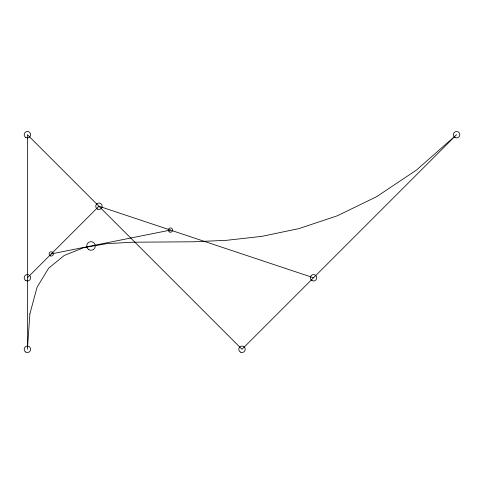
<?xml version="1.0" encoding="UTF-8"?>
<svg xmlns="http://www.w3.org/2000/svg" width="484" height="484" viewBox="0 0 484 484"><rect width="100%" height="100%" fill="white"/><g stroke="black" fill="none" stroke-linecap="round" stroke-linejoin="round"><path stroke-width="0.73" d="M27.419 277.762L98.948 206.238L313.529 277.762M51.262 253.918L170.471 230.082M29.881 313.874L27.419 349.291L27.419 134.709L242 349.291L456.581 134.709L416.397 170.126L376.534 196.734L337.294 215.803L298.997 228.587L261.959 236.343L226.494 240.324L192.91 241.788L132.664 242.212L106.631 243.676L83.738 247.657L64.299 255.413L48.636 268.197L37.056 287.266L29.881 313.874M454.972 137.498A3.219 3.219 0 0 0 459.8 134.709A3.219 3.219 0 0 0 454.972 131.92A3.219 3.219 0 0 0 454.972 137.498M311.92 280.551A3.219 3.219 0 0 0 316.748 277.762A3.219 3.219 0 0 0 311.92 274.979A3.219 3.219 0 0 0 311.92 280.551M240.391 352.08A3.219 3.219 0 0 0 245.219 349.291A3.219 3.219 0 0 0 240.391 346.502A3.219 3.219 0 0 0 240.391 352.08M97.338 209.021A3.219 3.219 0 0 0 102.166 206.238A3.219 3.219 0 0 0 97.338 203.449A3.219 3.219 0 0 0 97.338 209.021M25.809 137.498A3.219 3.219 0 0 0 30.637 134.709A3.219 3.219 0 0 0 25.809 131.92A3.219 3.219 0 0 0 25.809 137.498M25.809 280.551A3.219 3.219 0 0 0 30.637 277.762A3.219 3.219 0 0 0 25.809 274.979A3.219 3.219 0 0 0 25.809 280.551M25.809 352.08A3.219 3.219 0 0 0 30.637 349.291A3.219 3.219 0 0 0 25.809 346.502A3.219 3.219 0 0 0 25.809 352.08M169.4 231.939A2.148 2.148 0 0 0 172.619 230.082A2.148 2.148 0 0 0 169.4 228.218A2.148 2.148 0 0 0 169.4 231.939M50.191 255.782A2.148 2.148 0 0 0 53.409 253.918A2.148 2.148 0 0 0 50.191 252.061A2.148 2.148 0 0 0 50.191 255.782M88.85 249.69A4.289 4.289 0 0 0 95.287 245.975A4.289 4.289 0 0 0 88.85 242.254A4.289 4.289 0 0 0 88.85 249.69"/></g></svg>
